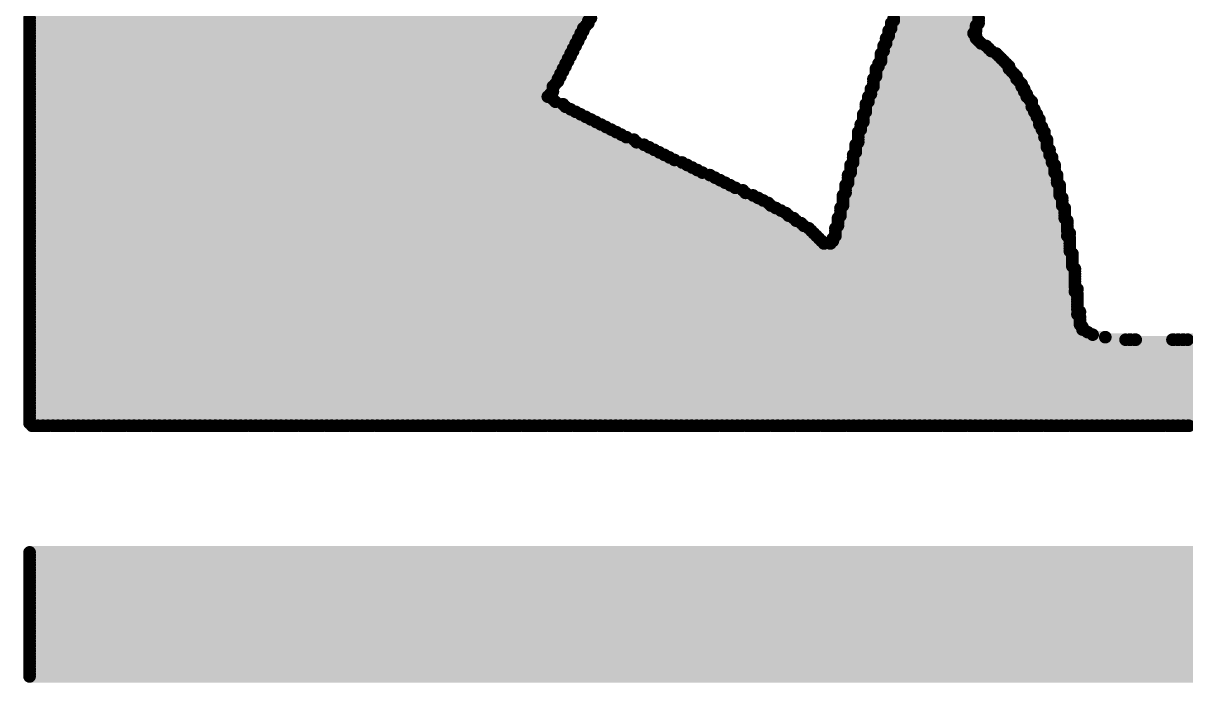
# Model space of a CAD drawing. Extents: x 0 to 127, y 0 to 167.
# Drawn here: x 44.303 to 48.964, y 95.834 to 98.481 of the extents above; entities that cross this region are included whole.
import ezdxf

# ---------------------------------------------------------------- set-up
doc = ezdxf.new("R2010")
doc.units = 0
doc.layers.add('2D_LINE_126', color=222, linetype='CONTINUOUS')

# ---------------------------------------------------------------- blocks, each defined once
blk = doc.blocks.new('SMOOTH_0$0508')
at = {"const_width": 0.0254}
blk.add_lwpolyline([(-0.0127, 0, 1), (0.0127, 0, 1)], format="xyb", close=True, dxfattribs=at)
blk = doc.blocks.new('DRAWING_3017')
at = {"layer": '2D_LINE_126', "const_width": 0.0508}
for points in [[(-1.64592, 5.7912), (0.60452, 5.7912)], [(-1.64592, 5.78104), (0.59436, 5.78104)], [(-1.64592, 5.77088), (0.59436, 5.77088)], [(-1.64592, 5.76072), (0.5842, 5.76072)], [(1.80848, 5.77088), (2.159, 5.77088)], [(1.80848, 5.76072), (2.14884, 5.76072)], [(1.81864, 5.7912), (2.159, 5.7912)], [(1.81864, 5.78104), (2.159, 5.78104)], [(-1.64592, 5.75056), (0.57404, 5.75056)], [(-1.64592, 5.7404), (0.57404, 5.7404)], [(-1.64592, 5.73024), (0.56388, 5.73024)], [(-1.64592, 5.72008), (0.56388, 5.72008)], [(-1.64592, 5.70992), (0.55372, 5.70992)], [(1.78816, 5.70992), (2.14884, 5.70992)], [(1.79832, 5.7404), (2.14884, 5.7404)], [(1.79832, 5.73024), (2.13868, 5.73024)], [(1.79832, 5.72008), (2.14884, 5.72008)], [(1.80848, 5.75056), (2.14884, 5.75056)], [(-1.64592, 5.69976), (0.55372, 5.69976)], [(-1.64592, 5.6896), (0.54356, 5.6896)], [(-1.64592, 5.67944), (0.54356, 5.67944)], [(-1.64592, 5.66928), (0.5334, 5.66928)], [(1.778, 5.67944), (2.18948, 5.67944)], [(1.778, 5.66928), (2.19964, 5.66928)], [(1.78816, 5.69976), (2.159, 5.69976)], [(1.78816, 5.6896), (2.16916, 5.6896)], [(-1.64592, 5.65912), (0.5334, 5.65912)], [(-1.64592, 5.64896), (0.52324, 5.64896)], [(-1.64592, 5.6388), (0.52324, 5.6388)], [(-1.64592, 5.62864), (0.51308, 5.62864)], [(-1.64592, 5.61848), (0.51308, 5.61848)], [(1.76784, 5.64896), (2.23012, 5.64896)], [(1.76784, 5.6388), (2.24028, 5.6388)], [(1.76784, 5.62864), (2.25044, 5.62864)], [(1.76784, 5.61848), (2.2606, 5.61848)], [(1.778, 5.65912), (2.2098, 5.65912)], [(-1.64592, 5.60832), (0.50292, 5.60832)], [(-1.64592, 5.59816), (0.50292, 5.59816)], [(-1.64592, 5.588), (0.49276, 5.588)], [(-1.64592, 5.57784), (0.49276, 5.57784)], [(-1.64592, 5.56768), (0.4826, 5.56768)], [(1.74752, 5.588), (2.28092, 5.588)], [(1.74752, 5.57784), (2.29108, 5.57784)], [(1.74752, 5.56768), (2.30124, 5.56768)], [(1.75768, 5.60832), (2.27076, 5.60832)], [(1.75768, 5.59816), (2.28092, 5.59816)], [(-1.64592, 5.55752), (0.4826, 5.55752)], [(-1.64592, 5.54736), (0.47244, 5.54736)], [(-1.64592, 5.5372), (0.47244, 5.5372)], [(-1.64592, 5.52704), (0.46228, 5.52704)], [(1.73736, 5.54736), (2.3114, 5.54736)], [(1.73736, 5.5372), (2.32156, 5.5372)], [(1.73736, 5.52704), (2.33172, 5.52704)], [(1.74752, 5.55752), (2.3114, 5.55752)], [(-1.64592, 5.51688), (0.45212, 5.51688)], [(-1.64592, 5.50672), (0.45212, 5.50672)], [(-1.64592, 5.49656), (0.45212, 5.49656)], [(-1.64592, 5.4864), (0.44196, 5.4864)], [(-1.64592, 5.47624), (0.4318, 5.47624)], [(1.71704, 5.47624), (2.35204, 5.47624)], [(1.7272, 5.50672), (2.34188, 5.50672)], [(1.7272, 5.49656), (2.34188, 5.49656)], [(1.7272, 5.4864), (2.35204, 5.4864)], [(1.73736, 5.51688), (2.33172, 5.51688)], [(-1.64592, 5.46608), (0.45212, 5.46608)], [(-1.64592, 5.45592), (0.46228, 5.45592)], [(-1.64592, 5.44576), (0.49276, 5.44576)], [(-1.64592, 5.4356), (0.50292, 5.4356)], [(1.70688, 5.44576), (2.37236, 5.44576)], [(1.70688, 5.4356), (2.37236, 5.4356)], [(1.71704, 5.46608), (2.3622, 5.46608)], [(1.71704, 5.45592), (2.37236, 5.45592)], [(-1.64592, 5.42544), (0.52324, 5.42544)], [(-1.64592, 5.41528), (0.54356, 5.41528)], [(-1.64592, 5.40512), (0.56388, 5.40512)], [(-1.64592, 5.39496), (0.5842, 5.39496)], [(-1.64592, 5.3848), (0.60452, 5.3848)], [(1.69672, 5.40512), (2.39268, 5.40512)], [(1.69672, 5.39496), (2.39268, 5.39496)], [(1.69672, 5.3848), (2.40284, 5.3848)], [(1.70688, 5.42544), (2.38252, 5.42544)], [(1.70688, 5.41528), (2.38252, 5.41528)], [(-1.64592, 5.37464), (0.62484, 5.37464)], [(-1.64592, 5.36448), (0.64516, 5.36448)], [(-1.64592, 5.35432), (0.66548, 5.35432)], [(-1.64592, 5.34416), (0.6858, 5.34416)], [(1.68656, 5.36448), (2.40284, 5.36448)], [(1.68656, 5.35432), (2.413, 5.35432)], [(1.68656, 5.34416), (2.413, 5.34416)], [(1.69672, 5.37464), (2.40284, 5.37464)], [(-1.64592, 5.334), (0.70612, 5.334)], [(-1.64592, 5.32384), (0.72644, 5.32384)], [(-1.64592, 5.31368), (0.74676, 5.31368)], [(-1.64592, 5.30352), (0.77724, 5.30352)], [(-1.64592, 5.29336), (0.7874, 5.29336)], [(1.6764, 5.334), (2.42316, 5.334)], [(1.6764, 5.32384), (2.42316, 5.32384)], [(1.6764, 5.31368), (2.42316, 5.31368)], [(1.6764, 5.30352), (2.43332, 5.30352)], [(1.6764, 5.29336), (2.43332, 5.29336)], [(-1.64592, 5.2832), (0.81788, 5.2832)], [(-1.64592, 5.27304), (0.8382, 5.27304)], [(-1.64592, 5.26288), (0.85852, 5.26288)], [(-1.64592, 5.25272), (0.87884, 5.25272)], [(-1.64592, 5.24256), (0.89916, 5.24256)], [(1.65608, 5.24256), (2.44348, 5.24256)], [(1.66624, 5.2832), (2.43332, 5.2832)], [(1.66624, 5.27304), (2.43332, 5.27304)], [(1.66624, 5.26288), (2.44348, 5.26288)], [(1.66624, 5.25272), (2.44348, 5.25272)], [(-1.64592, 5.2324), (0.91948, 5.2324)], [(-1.64592, 5.22224), (0.9398, 5.22224)], [(-1.64592, 5.21208), (0.97028, 5.21208)], [(-1.64592, 5.20192), (0.9906, 5.20192)], [(1.64592, 5.20192), (2.4638, 5.20192)], [(1.65608, 5.2324), (2.45364, 5.2324)], [(1.65608, 5.22224), (2.45364, 5.22224)], [(1.65608, 5.21208), (2.45364, 5.21208)], [(-1.64592, 5.19176), (1.01092, 5.19176)], [(-1.64592, 5.1816), (1.03124, 5.1816)], [(-1.64592, 5.17144), (1.05156, 5.17144)], [(-1.64592, 5.16128), (1.08204, 5.16128)], [(-1.64592, 5.15112), (1.10236, 5.15112)], [(1.63576, 5.16128), (2.47396, 5.16128)], [(1.63576, 5.15112), (2.47396, 5.15112)], [(1.64592, 5.19176), (2.4638, 5.19176)], [(1.64592, 5.1816), (2.4638, 5.1816)], [(1.64592, 5.17144), (2.4638, 5.17144)], [(-1.64592, 5.14096), (1.12268, 5.14096)], [(-1.64592, 5.1308), (1.143, 5.1308)], [(-1.64592, 5.12064), (1.16332, 5.12064)], [(-1.64592, 5.11048), (1.18364, 5.11048)], [(1.6256, 5.12064), (2.48412, 5.12064)], [(1.6256, 5.11048), (2.48412, 5.11048)], [(1.63576, 5.14096), (2.47396, 5.14096)], [(1.63576, 5.1308), (2.47396, 5.1308)], [(-1.64592, 5.10032), (1.21412, 5.10032)], [(-1.64592, 5.09016), (1.22428, 5.09016)], [(-1.64592, 5.08), (1.25476, 5.08)], [(-1.64592, 5.06984), (1.27508, 5.06984)], [(-1.64592, 5.05968), (1.2954, 5.05968)], [(1.61544, 5.08), (2.48412, 5.08)], [(1.61544, 5.06984), (2.49428, 5.06984)], [(1.61544, 5.05968), (2.49428, 5.05968)], [(1.6256, 5.10032), (2.48412, 5.10032)], [(1.6256, 5.09016), (2.48412, 5.09016)], [(-1.64592, 5.04952), (1.31572, 5.04952)], [(-1.64592, 5.03936), (1.32588, 5.03936)], [(-1.64592, 5.0292), (1.3462, 5.0292)], [(-1.64592, 5.01904), (1.36652, 5.01904)], [(-1.64592, 5.00888), (1.38684, 5.00888)], [(1.60528, 5.0292), (2.50444, 5.0292)], [(1.60528, 5.01904), (2.50444, 5.01904)], [(1.60528, 5.00888), (2.50444, 5.00888)], [(1.61544, 5.04952), (2.49428, 5.04952)], [(1.61544, 5.03936), (2.49428, 5.03936)], [(-1.64592, 4.99872), (1.397, 4.99872)], [(-1.64592, 4.98856), (1.41732, 4.98856)], [(-1.64592, 4.9784), (1.42748, 4.9784)], [(-1.64592, 4.96824), (1.4478, 4.96824)], [(1.59512, 4.98856), (2.50444, 4.98856)], [(1.59512, 4.9784), (2.5146, 4.9784)], [(1.59512, 4.96824), (2.5146, 4.96824)], [(1.60528, 4.99872), (2.50444, 4.99872)], [(-1.64592, 4.95808), (1.45796, 4.95808)], [(-1.64592, 4.94792), (1.47828, 4.94792)], [(-1.64592, 4.93776), (1.48844, 4.93776)], [(-1.64592, 4.9276), (1.4986, 4.9276)], [(-1.64592, 4.91744), (1.50876, 4.91744)], [(1.58496, 4.94792), (2.5146, 4.94792)], [(1.58496, 4.93776), (2.5146, 4.93776)], [(1.58496, 4.9276), (2.52476, 4.9276)], [(1.58496, 4.91744), (2.5146, 4.91744)], [(1.59512, 4.95808), (2.5146, 4.95808)], [(-1.64592, 4.90728), (1.51892, 4.90728)], [(-1.64592, 4.89712), (1.52908, 4.89712)], [(-1.64592, 4.88696), (1.53924, 4.88696)], [(-1.64592, 4.8768), (2.52476, 4.8768)], [(1.56464, 4.88696), (2.52476, 4.88696)], [(1.5748, 4.90728), (2.52476, 4.90728)], [(1.5748, 4.89712), (2.52476, 4.89712)], [(-1.64592, 4.86664), (2.52476, 4.86664)], [(-1.64592, 4.85648), (2.52476, 4.85648)], [(-1.64592, 4.84632), (2.53492, 4.84632)], [(-1.64592, 4.83616), (2.53492, 4.83616)], [(-1.64592, 4.826), (2.53492, 4.826)], [(-1.64592, 4.81584), (2.53492, 4.81584)], [(-1.64592, 4.80568), (2.53492, 4.80568)], [(-1.64592, 4.79552), (2.53492, 4.79552)], [(-1.64592, 4.78536), (2.54508, 4.78536)], [(-1.64592, 4.7752), (2.54508, 4.7752)], [(-1.64592, 4.76504), (2.54508, 4.76504)], [(-1.64592, 4.75488), (2.54508, 4.75488)], [(-1.64592, 4.74472), (2.54508, 4.74472)], [(-1.64592, 4.73456), (2.54508, 4.73456)], [(-1.64592, 4.7244), (2.54508, 4.7244)], [(-1.64592, 4.71424), (2.54508, 4.71424)], [(-1.64592, 4.70408), (2.55524, 4.70408)], [(-1.64592, 4.69392), (2.54508, 4.69392)], [(-1.64592, 4.68376), (2.55524, 4.68376)], [(-1.64592, 4.6736), (2.55524, 4.6736)], [(-1.64592, 4.66344), (2.55524, 4.66344)], [(-1.64592, 4.65328), (2.55524, 4.65328)], [(-1.64592, 4.64312), (2.55524, 4.64312)], [(-1.64592, 4.63296), (2.55524, 4.63296)], [(-1.64592, 4.6228), (2.55524, 4.6228)], [(-1.64592, 4.61264), (2.5654, 4.61264)], [(-1.64592, 4.60248), (2.55524, 4.60248)], [(-1.64592, 4.59232), (2.5654, 4.59232)], [(-1.64592, 4.58216), (2.5654, 4.58216)], [(-1.64592, 4.572), (2.5654, 4.572)], [(-1.64592, 4.56184), (2.5654, 4.56184)], [(-1.64592, 4.55168), (2.57556, 4.55168)], [(-1.64592, 4.54152), (2.57556, 4.54152)], [(-1.64592, 4.53136), (2.59588, 4.53136)], [(-1.64592, 4.5212), (2.6162, 4.5212)], [(-1.64592, 4.51104), (2.667, 4.51104)], [(-1.64592, 4.50088), (2.74828, 4.50088)], [(2.76352, 4.50088), (2.7686, 4.50088)], [(2.78384, 4.50088), (2.78892, 4.50088)], [(2.93624, 4.50088), (2.94132, 4.50088)], [(2.95656, 4.50088), (2.96164, 4.50088)], [(2.97688, 4.50088), (2.98196, 4.50088)], [(2.9972, 4.50088), (7.493, 4.50088)], [(-1.64592, 4.49072), (7.50316, 4.49072)], [(-1.64592, 4.48056), (7.52348, 4.48056)], [(-1.64592, 4.4704), (7.5438, 4.4704)], [(-1.64592, 4.46024), (7.55396, 4.46024)], [(-1.64592, 4.45008), (7.58444, 4.45008)], [(-1.64592, 4.43992), (7.60476, 4.43992)], [(-1.64592, 4.42976), (7.62508, 4.42976)], [(-1.64592, 4.4196), (7.66572, 4.4196)], [(-1.64592, 4.40944), (7.6962, 4.40944)], [(-1.64592, 4.39928), (7.76732, 4.39928)], [(-1.64592, 4.38912), (8.5598, 4.38912)], [(-1.64592, 4.37896), (8.5598, 4.37896)], [(-1.64592, 4.3688), (8.5598, 4.3688)], [(-1.64592, 4.35864), (8.5598, 4.35864)], [(-1.64592, 4.34848), (8.5598, 4.34848)], [(-1.64592, 4.33832), (8.5598, 4.33832)], [(-1.64592, 4.32816), (8.5598, 4.32816)], [(-1.64592, 4.318), (8.5598, 4.318)], [(-1.64592, 4.30784), (8.5598, 4.30784)], [(-1.64592, 4.29768), (8.5598, 4.29768)], [(-1.64592, 4.28752), (8.5598, 4.28752)], [(-1.64592, 4.27736), (8.5598, 4.27736)], [(-1.64592, 4.2672), (8.5598, 4.2672)], [(-1.64592, 4.25704), (8.5598, 4.25704)], [(-1.64592, 4.24688), (8.5598, 4.24688)], [(-1.64592, 4.23672), (8.5598, 4.23672)], [(-1.64592, 4.22656), (8.5598, 4.22656)], [(-1.64592, 4.2164), (8.5598, 4.2164)], [(-1.64592, 4.20624), (8.5598, 4.20624)], [(-1.64592, 4.19608), (8.5598, 4.19608)], [(-1.64592, 4.18592), (8.5598, 4.18592)], [(-1.64592, 4.17576), (8.5598, 4.17576)], [(-1.64592, 4.1656), (8.5598, 4.1656)], [(-1.63576, 4.15544), (-1.63068, 4.15544)], [(-1.61544, 4.15544), (-1.61036, 4.15544)], [(-1.59512, 4.15544), (-1.59004, 4.15544)], [(-1.5748, 4.15544), (-1.56972, 4.15544)], [(-1.55448, 4.15544), (-1.5494, 4.15544)], [(-1.53416, 4.15544), (-1.52908, 4.15544)], [(-1.51384, 4.15544), (-1.50876, 4.15544)], [(-1.49352, 4.15544), (-1.48844, 4.15544)], [(-1.4732, 4.15544), (-1.46812, 4.15544)], [(-1.45288, 4.15544), (-1.4478, 4.15544)], [(-1.43256, 4.15544), (-1.42748, 4.15544)], [(-1.41224, 4.15544), (-1.40716, 4.15544)], [(-1.39192, 4.15544), (-1.38684, 4.15544)], [(-1.3716, 4.15544), (-1.36652, 4.15544)], [(-1.35128, 4.15544), (-1.3462, 4.15544)], [(-1.33096, 4.15544), (-1.32588, 4.15544)], [(-1.31064, 4.15544), (-1.30556, 4.15544)], [(-1.29032, 4.15544), (-1.28524, 4.15544)], [(-1.27, 4.15544), (-1.26492, 4.15544)], [(-1.24968, 4.15544), (-1.2446, 4.15544)], [(-1.22936, 4.15544), (-1.22428, 4.15544)], [(-1.20904, 4.15544), (-1.20396, 4.15544)], [(-1.18872, 4.15544), (-1.18364, 4.15544)], [(-1.1684, 4.15544), (-1.16332, 4.15544)], [(-1.14808, 4.15544), (-1.143, 4.15544)], [(-1.12776, 4.15544), (-1.12268, 4.15544)], [(-1.10744, 4.15544), (-1.10236, 4.15544)], [(-1.08712, 4.15544), (-1.08204, 4.15544)], [(-1.0668, 4.15544), (-1.06172, 4.15544)], [(-1.04648, 4.15544), (-1.0414, 4.15544)], [(-1.02616, 4.15544), (-1.02108, 4.15544)], [(-1.00584, 4.15544), (-1.00076, 4.15544)], [(-0.98552, 4.15544), (-0.98044, 4.15544)], [(-0.9652, 4.15544), (-0.96012, 4.15544)], [(-0.94488, 4.15544), (-0.9398, 4.15544)], [(-0.92456, 4.15544), (-0.91948, 4.15544)], [(-0.90424, 4.15544), (-0.89916, 4.15544)], [(-0.88392, 4.15544), (-0.87884, 4.15544)], [(-0.8636, 4.15544), (-0.85852, 4.15544)], [(-0.84328, 4.15544), (-0.8382, 4.15544)], [(-0.82296, 4.15544), (-0.81788, 4.15544)], [(-0.80264, 4.15544), (-0.79756, 4.15544)], [(-0.78232, 4.15544), (-0.77724, 4.15544)], [(-0.762, 4.15544), (-0.75692, 4.15544)], [(-0.74168, 4.15544), (-0.7366, 4.15544)], [(-0.72136, 4.15544), (-0.71628, 4.15544)], [(-0.70104, 4.15544), (-0.69596, 4.15544)], [(-0.68072, 4.15544), (-0.67564, 4.15544)], [(-0.6604, 4.15544), (-0.65532, 4.15544)], [(-0.64008, 4.15544), (-0.635, 4.15544)], [(-0.61976, 4.15544), (-0.61468, 4.15544)], [(-0.59944, 4.15544), (-0.59436, 4.15544)], [(-0.57912, 4.15544), (-0.57404, 4.15544)], [(-0.5588, 4.15544), (-0.55372, 4.15544)], [(-0.53848, 4.15544), (-0.5334, 4.15544)], [(-0.51816, 4.15544), (-0.51308, 4.15544)], [(-0.49784, 4.15544), (-0.49276, 4.15544)], [(-0.47752, 4.15544), (-0.47244, 4.15544)], [(-0.4572, 4.15544), (-0.45212, 4.15544)], [(-0.43688, 4.15544), (-0.4318, 4.15544)], [(-0.41656, 4.15544), (-0.41148, 4.15544)], [(-0.39624, 4.15544), (-0.39116, 4.15544)], [(-0.37592, 4.15544), (-0.37084, 4.15544)], [(-0.3556, 4.15544), (-0.35052, 4.15544)], [(-0.33528, 4.15544), (-0.3302, 4.15544)], [(-0.31496, 4.15544), (-0.30988, 4.15544)], [(-0.29464, 4.15544), (-0.28956, 4.15544)], [(-0.27432, 4.15544), (-0.26924, 4.15544)], [(-0.254, 4.15544), (-0.24892, 4.15544)], [(-0.23368, 4.15544), (-0.2286, 4.15544)], [(-0.21336, 4.15544), (-0.20828, 4.15544)], [(-0.19304, 4.15544), (-0.18796, 4.15544)], [(-0.17272, 4.15544), (-0.16764, 4.15544)], [(-0.1524, 4.15544), (-0.14732, 4.15544)], [(-0.13208, 4.15544), (-0.127, 4.15544)], [(-0.11176, 4.15544), (-0.10668, 4.15544)], [(-0.09144, 4.15544), (-0.08636, 4.15544)], [(-0.07112, 4.15544), (-0.06604, 4.15544)], [(-0.0508, 4.15544), (-0.04572, 4.15544)], [(-0.03048, 4.15544), (-0.0254, 4.15544)], [(-0.01016, 4.15544), (-0.00508, 4.15544)], [(0.01016, 4.15544), (0.01524, 4.15544)], [(0.03048, 4.15544), (0.03556, 4.15544)], [(0.0508, 4.15544), (0.05588, 4.15544)], [(0.07112, 4.15544), (0.0762, 4.15544)], [(0.09144, 4.15544), (0.09652, 4.15544)], [(0.11176, 4.15544), (0.11684, 4.15544)], [(0.13208, 4.15544), (0.13716, 4.15544)], [(0.1524, 4.15544), (0.15748, 4.15544)], [(0.17272, 4.15544), (0.1778, 4.15544)], [(0.19304, 4.15544), (0.19812, 4.15544)], [(0.21336, 4.15544), (0.21844, 4.15544)], [(0.23368, 4.15544), (0.23876, 4.15544)], [(0.254, 4.15544), (0.25908, 4.15544)], [(0.27432, 4.15544), (0.2794, 4.15544)], [(0.29464, 4.15544), (0.29972, 4.15544)], [(0.31496, 4.15544), (0.32004, 4.15544)], [(0.33528, 4.15544), (0.34036, 4.15544)], [(0.3556, 4.15544), (0.36068, 4.15544)], [(0.37592, 4.15544), (0.381, 4.15544)], [(0.39624, 4.15544), (0.40132, 4.15544)], [(0.41656, 4.15544), (0.42164, 4.15544)], [(0.43688, 4.15544), (0.44196, 4.15544)], [(0.4572, 4.15544), (0.46228, 4.15544)], [(0.47752, 4.15544), (0.4826, 4.15544)], [(0.49784, 4.15544), (0.50292, 4.15544)], [(0.51816, 4.15544), (0.52324, 4.15544)], [(0.53848, 4.15544), (0.54356, 4.15544)], [(0.5588, 4.15544), (0.56388, 4.15544)], [(0.57912, 4.15544), (0.5842, 4.15544)], [(0.59944, 4.15544), (0.60452, 4.15544)], [(0.61976, 4.15544), (0.62484, 4.15544)], [(0.64008, 4.15544), (0.64516, 4.15544)], [(0.6604, 4.15544), (0.66548, 4.15544)], [(0.68072, 4.15544), (0.6858, 4.15544)], [(0.70104, 4.15544), (0.70612, 4.15544)], [(0.72136, 4.15544), (0.72644, 4.15544)], [(0.74168, 4.15544), (0.74676, 4.15544)], [(0.762, 4.15544), (0.76708, 4.15544)], [(0.78232, 4.15544), (0.7874, 4.15544)], [(0.80264, 4.15544), (0.80772, 4.15544)], [(0.82296, 4.15544), (0.82804, 4.15544)], [(0.84328, 4.15544), (0.84836, 4.15544)], [(0.8636, 4.15544), (0.86868, 4.15544)], [(0.88392, 4.15544), (0.889, 4.15544)], [(0.90424, 4.15544), (0.90932, 4.15544)], [(0.92456, 4.15544), (0.92964, 4.15544)], [(0.94488, 4.15544), (0.94996, 4.15544)], [(0.9652, 4.15544), (0.97028, 4.15544)], [(0.98552, 4.15544), (0.9906, 4.15544)], [(1.00584, 4.15544), (1.01092, 4.15544)], [(1.02616, 4.15544), (1.03124, 4.15544)], [(1.04648, 4.15544), (1.05156, 4.15544)], [(1.0668, 4.15544), (1.07188, 4.15544)], [(1.08712, 4.15544), (1.0922, 4.15544)], [(1.10744, 4.15544), (1.11252, 4.15544)], [(1.12776, 4.15544), (1.13284, 4.15544)], [(1.14808, 4.15544), (1.15316, 4.15544)], [(1.1684, 4.15544), (1.17348, 4.15544)], [(1.18872, 4.15544), (1.1938, 4.15544)], [(1.20904, 4.15544), (1.21412, 4.15544)], [(1.22936, 4.15544), (1.23444, 4.15544)], [(1.24968, 4.15544), (1.25476, 4.15544)], [(1.27, 4.15544), (1.27508, 4.15544)], [(1.29032, 4.15544), (1.2954, 4.15544)], [(1.31064, 4.15544), (1.31572, 4.15544)], [(1.33096, 4.15544), (1.33604, 4.15544)], [(1.35128, 4.15544), (1.35636, 4.15544)], [(1.3716, 4.15544), (1.37668, 4.15544)], [(1.39192, 4.15544), (1.397, 4.15544)], [(1.41224, 4.15544), (1.41732, 4.15544)], [(1.43256, 4.15544), (1.43764, 4.15544)], [(1.45288, 4.15544), (1.45796, 4.15544)], [(1.4732, 4.15544), (1.47828, 4.15544)], [(1.49352, 4.15544), (1.4986, 4.15544)], [(1.51384, 4.15544), (1.51892, 4.15544)], [(1.53416, 4.15544), (1.53924, 4.15544)], [(1.55448, 4.15544), (1.55956, 4.15544)], [(1.5748, 4.15544), (1.57988, 4.15544)], [(1.59512, 4.15544), (1.6002, 4.15544)], [(1.61544, 4.15544), (1.62052, 4.15544)], [(1.63576, 4.15544), (1.64084, 4.15544)], [(1.65608, 4.15544), (1.66116, 4.15544)], [(1.6764, 4.15544), (1.68148, 4.15544)], [(1.69672, 4.15544), (1.7018, 4.15544)], [(1.71704, 4.15544), (1.72212, 4.15544)], [(1.73736, 4.15544), (1.74244, 4.15544)], [(1.75768, 4.15544), (1.76276, 4.15544)], [(1.778, 4.15544), (1.78308, 4.15544)], [(1.79832, 4.15544), (1.8034, 4.15544)], [(1.81864, 4.15544), (1.82372, 4.15544)], [(1.83896, 4.15544), (1.84404, 4.15544)], [(1.85928, 4.15544), (1.86436, 4.15544)], [(1.8796, 4.15544), (1.88468, 4.15544)], [(1.89992, 4.15544), (1.905, 4.15544)], [(1.92024, 4.15544), (1.92532, 4.15544)], [(1.94056, 4.15544), (1.94564, 4.15544)], [(1.96088, 4.15544), (1.96596, 4.15544)], [(1.9812, 4.15544), (1.98628, 4.15544)], [(2.00152, 4.15544), (2.0066, 4.15544)], [(2.02184, 4.15544), (2.02692, 4.15544)], [(2.04216, 4.15544), (2.04724, 4.15544)], [(2.06248, 4.15544), (2.06756, 4.15544)], [(2.0828, 4.15544), (2.08788, 4.15544)], [(2.10312, 4.15544), (2.1082, 4.15544)], [(2.12344, 4.15544), (2.12852, 4.15544)], [(2.14376, 4.15544), (2.14884, 4.15544)], [(2.16408, 4.15544), (2.16916, 4.15544)], [(2.1844, 4.15544), (2.18948, 4.15544)], [(2.20472, 4.15544), (2.2098, 4.15544)], [(2.22504, 4.15544), (2.23012, 4.15544)], [(2.24536, 4.15544), (2.25044, 4.15544)], [(2.26568, 4.15544), (2.27076, 4.15544)], [(2.286, 4.15544), (2.29108, 4.15544)], [(2.30632, 4.15544), (2.3114, 4.15544)], [(2.32664, 4.15544), (2.33172, 4.15544)], [(2.34696, 4.15544), (2.35204, 4.15544)], [(2.36728, 4.15544), (2.37236, 4.15544)], [(2.3876, 4.15544), (2.39268, 4.15544)], [(2.40792, 4.15544), (2.413, 4.15544)], [(2.42824, 4.15544), (2.43332, 4.15544)], [(2.44856, 4.15544), (2.45364, 4.15544)], [(2.46888, 4.15544), (2.47396, 4.15544)], [(2.4892, 4.15544), (2.49428, 4.15544)], [(2.50952, 4.15544), (2.5146, 4.15544)], [(2.52984, 4.15544), (2.53492, 4.15544)], [(2.55016, 4.15544), (2.55524, 4.15544)], [(2.57048, 4.15544), (2.57556, 4.15544)], [(2.5908, 4.15544), (2.59588, 4.15544)], [(2.61112, 4.15544), (2.6162, 4.15544)], [(2.63144, 4.15544), (2.63652, 4.15544)], [(2.65176, 4.15544), (2.65684, 4.15544)], [(2.67208, 4.15544), (2.67716, 4.15544)], [(2.6924, 4.15544), (2.69748, 4.15544)], [(2.71272, 4.15544), (2.7178, 4.15544)], [(2.73304, 4.15544), (2.73812, 4.15544)], [(2.75336, 4.15544), (2.75844, 4.15544)], [(2.77368, 4.15544), (2.77876, 4.15544)], [(2.794, 4.15544), (2.79908, 4.15544)], [(2.81432, 4.15544), (2.8194, 4.15544)], [(2.83464, 4.15544), (2.83972, 4.15544)], [(2.85496, 4.15544), (2.86004, 4.15544)], [(2.87528, 4.15544), (2.88036, 4.15544)], [(2.8956, 4.15544), (2.90068, 4.15544)], [(2.91592, 4.15544), (2.921, 4.15544)], [(2.93624, 4.15544), (2.94132, 4.15544)], [(2.95656, 4.15544), (2.96164, 4.15544)], [(2.97688, 4.15544), (2.98196, 4.15544)], [(2.9972, 4.15544), (3.00228, 4.15544)], [(-1.64592, 3.64744), (8.5598, 3.64744)], [(-1.64592, 3.63728), (8.5598, 3.63728)], [(-1.64592, 3.62712), (8.5598, 3.62712)], [(-1.64592, 3.61696), (8.5598, 3.61696)], [(-1.64592, 3.6068), (8.5598, 3.6068)], [(-1.64592, 3.59664), (8.5598, 3.59664)], [(-1.64592, 3.58648), (8.5598, 3.58648)], [(-1.64592, 3.57632), (8.5598, 3.57632)], [(-1.64592, 3.56616), (8.5598, 3.56616)], [(-1.64592, 3.556), (8.5598, 3.556)], [(-1.64592, 3.54584), (8.5598, 3.54584)], [(-1.64592, 3.53568), (8.5598, 3.53568)], [(-1.64592, 3.52552), (8.5598, 3.52552)], [(-1.64592, 3.51536), (8.5598, 3.51536)], [(-1.64592, 3.5052), (8.5598, 3.5052)], [(-1.64592, 3.49504), (8.5598, 3.49504)], [(-1.64592, 3.48488), (8.5598, 3.48488)], [(-1.64592, 3.47472), (8.5598, 3.47472)], [(-1.64592, 3.46456), (8.5598, 3.46456)], [(-1.64592, 3.4544), (8.5598, 3.4544)], [(-1.64592, 3.44424), (8.5598, 3.44424)], [(-1.64592, 3.43408), (8.5598, 3.43408)], [(-1.64592, 3.42392), (8.5598, 3.42392)], [(-1.64592, 3.41376), (8.5598, 3.41376)], [(-1.64592, 3.4036), (8.5598, 3.4036)], [(-1.64592, 3.39344), (8.5598, 3.39344)], [(-1.64592, 3.38328), (8.5598, 3.38328)], [(-1.64592, 3.37312), (8.5598, 3.37312)], [(-1.64592, 3.36296), (8.5598, 3.36296)], [(-1.64592, 3.3528), (8.5598, 3.3528)], [(-1.64592, 3.34264), (8.5598, 3.34264)], [(-1.64592, 3.33248), (8.5598, 3.33248)], [(-1.64592, 3.32232), (8.5598, 3.32232)], [(-1.64592, 3.31216), (8.5598, 3.31216)], [(-1.64592, 3.302), (8.5598, 3.302)], [(-1.64592, 3.29184), (8.5598, 3.29184)], [(-1.64592, 3.28168), (8.5598, 3.28168)], [(-1.64592, 3.27152), (8.5598, 3.27152)], [(-1.64592, 3.26136), (8.5598, 3.26136)], [(-1.64592, 3.2512), (8.5598, 3.2512)], [(-1.64592, 3.24104), (8.5598, 3.24104)], [(-1.64592, 3.23088), (8.5598, 3.23088)], [(-1.64592, 3.22072), (8.5598, 3.22072)], [(-1.64592, 3.21056), (8.5598, 3.21056)], [(-1.64592, 3.2004), (8.5598, 3.2004)], [(-1.64592, 3.19024), (8.5598, 3.19024)], [(-1.64592, 3.18008), (8.5598, 3.18008)], [(-1.64592, 3.16992), (8.5598, 3.16992)], [(-1.64592, 3.15976), (8.5598, 3.15976)], [(-1.64592, 3.1496), (8.54964, 3.1496)]]:
    blk.add_lwpolyline(points, dxfattribs=at)
at = {"layer": '2D_LINE_126'}
for p in [(-1.64592, 5.7912), (-1.64592, 5.78104), (-1.64592, 5.77088), (-1.64592, 5.76072), (0.5842, 5.76072), (0.59436, 5.78104), (0.59436, 5.77088), (0.60452, 5.7912), (1.80848, 5.77088), (1.80848, 5.76072), (1.81864, 5.7912), (1.81864, 5.78104), (2.14884, 5.76072), (2.159, 5.7912), (2.159, 5.78104), (2.159, 5.77088), (-1.64592, 5.75056), (-1.64592, 5.7404), (-1.64592, 5.73024), (-1.64592, 5.72008), (-1.64592, 5.70992), (0.55372, 5.70992), (0.56388, 5.73024), (0.56388, 5.72008), (0.57404, 5.75056), (0.57404, 5.7404), (1.78816, 5.70992), (1.79832, 5.7404), (1.79832, 5.73024), (1.79832, 5.72008), (1.80848, 5.75056), (2.13868, 5.73024), (2.14884, 5.75056), (2.14884, 5.7404), (2.14884, 5.72008), (2.14884, 5.70992), (-1.64592, 5.69976), (-1.64592, 5.6896), (-1.64592, 5.67944), (-1.64592, 5.66928), (0.5334, 5.66928), (0.54356, 5.6896), (0.54356, 5.67944), (0.55372, 5.69976), (1.778, 5.67944), (1.778, 5.66928), (1.78816, 5.69976), (1.78816, 5.6896), (2.159, 5.69976), (2.16916, 5.6896), (2.18948, 5.67944), (2.19964, 5.66928), (-1.64592, 5.65912), (-1.64592, 5.64896), (-1.64592, 5.6388), (-1.64592, 5.62864), (-1.64592, 5.61848), (0.51308, 5.62864), (0.51308, 5.61848), (0.52324, 5.64896), (0.52324, 5.6388), (0.5334, 5.65912), (1.76784, 5.64896), (1.76784, 5.6388), (1.76784, 5.62864), (1.76784, 5.61848), (1.778, 5.65912), (2.2098, 5.65912), (2.23012, 5.64896), (2.24028, 5.6388), (2.25044, 5.62864), (2.2606, 5.61848), (-1.64592, 5.60832), (-1.64592, 5.59816), (-1.64592, 5.588), (-1.64592, 5.57784), (-1.64592, 5.56768), (0.4826, 5.56768), (0.49276, 5.588), (0.49276, 5.57784), (0.50292, 5.60832), (0.50292, 5.59816), (1.74752, 5.588), (1.74752, 5.57784), (1.74752, 5.56768), (1.75768, 5.60832), (1.75768, 5.59816), (2.27076, 5.60832), (2.28092, 5.59816), (2.28092, 5.588), (2.29108, 5.57784), (2.30124, 5.56768), (-1.64592, 5.55752), (-1.64592, 5.54736), (-1.64592, 5.5372), (-1.64592, 5.52704), (0.46228, 5.52704), (0.47244, 5.54736), (0.47244, 5.5372), (0.4826, 5.55752), (1.73736, 5.54736), (1.73736, 5.5372), (1.73736, 5.52704), (1.74752, 5.55752), (2.3114, 5.55752), (2.3114, 5.54736), (2.32156, 5.5372), (2.33172, 5.52704), (-1.64592, 5.51688), (-1.64592, 5.50672), (-1.64592, 5.49656), (-1.64592, 5.4864), (-1.64592, 5.47624), (0.4318, 5.47624), (0.44196, 5.4864), (0.45212, 5.51688), (0.45212, 5.50672), (0.45212, 5.49656), (1.71704, 5.47624), (1.7272, 5.50672), (1.7272, 5.49656), (1.7272, 5.4864), (1.73736, 5.51688), (2.33172, 5.51688), (2.34188, 5.50672), (2.34188, 5.49656), (2.35204, 5.4864), (2.35204, 5.47624), (-1.64592, 5.46608), (-1.64592, 5.45592), (-1.64592, 5.44576), (-1.64592, 5.4356), (0.45212, 5.46608), (0.46228, 5.45592), (0.49276, 5.44576), (0.50292, 5.4356), (1.70688, 5.44576), (1.70688, 5.4356), (1.71704, 5.46608), (1.71704, 5.45592), (2.3622, 5.46608), (2.37236, 5.45592), (2.37236, 5.44576), (2.37236, 5.4356), (-1.64592, 5.42544), (-1.64592, 5.41528), (-1.64592, 5.40512), (-1.64592, 5.39496), (-1.64592, 5.3848), (0.52324, 5.42544), (0.54356, 5.41528), (0.56388, 5.40512), (0.5842, 5.39496), (0.60452, 5.3848), (1.69672, 5.40512), (1.69672, 5.39496), (1.69672, 5.3848), (1.70688, 5.42544), (1.70688, 5.41528), (2.38252, 5.42544), (2.38252, 5.41528), (2.39268, 5.40512), (2.39268, 5.39496), (2.40284, 5.3848), (-1.64592, 5.37464), (-1.64592, 5.36448), (-1.64592, 5.35432), (-1.64592, 5.34416), (0.62484, 5.37464), (0.64516, 5.36448), (0.66548, 5.35432), (0.6858, 5.34416), (1.68656, 5.36448), (1.68656, 5.35432), (1.68656, 5.34416), (1.69672, 5.37464), (2.40284, 5.37464), (2.40284, 5.36448), (2.413, 5.35432), (2.413, 5.34416), (-1.64592, 5.334), (-1.64592, 5.32384), (-1.64592, 5.31368), (-1.64592, 5.30352), (-1.64592, 5.29336), (0.70612, 5.334), (0.72644, 5.32384), (0.74676, 5.31368), (0.77724, 5.30352), (0.7874, 5.29336), (1.6764, 5.334), (1.6764, 5.32384), (1.6764, 5.31368), (1.6764, 5.30352), (1.6764, 5.29336), (2.42316, 5.334), (2.42316, 5.32384), (2.42316, 5.31368), (2.43332, 5.30352), (2.43332, 5.29336), (-1.64592, 5.2832), (-1.64592, 5.27304), (-1.64592, 5.26288), (-1.64592, 5.25272), (-1.64592, 5.24256), (0.81788, 5.2832), (0.8382, 5.27304), (0.85852, 5.26288), (0.87884, 5.25272), (0.89916, 5.24256), (1.65608, 5.24256), (1.66624, 5.2832), (1.66624, 5.27304), (1.66624, 5.26288), (1.66624, 5.25272), (2.43332, 5.2832), (2.43332, 5.27304), (2.44348, 5.26288), (2.44348, 5.25272), (2.44348, 5.24256), (-1.64592, 5.2324), (-1.64592, 5.22224), (-1.64592, 5.21208), (-1.64592, 5.20192), (0.91948, 5.2324), (0.9398, 5.22224), (0.97028, 5.21208), (0.9906, 5.20192), (1.64592, 5.20192), (1.65608, 5.2324), (1.65608, 5.22224), (1.65608, 5.21208), (2.45364, 5.2324), (2.45364, 5.22224), (2.45364, 5.21208), (2.4638, 5.20192), (-1.64592, 5.19176), (-1.64592, 5.1816), (-1.64592, 5.17144), (-1.64592, 5.16128), (-1.64592, 5.15112), (1.01092, 5.19176), (1.03124, 5.1816), (1.05156, 5.17144), (1.08204, 5.16128), (1.10236, 5.15112), (1.63576, 5.16128), (1.63576, 5.15112), (1.64592, 5.19176), (1.64592, 5.1816), (1.64592, 5.17144), (2.4638, 5.19176), (2.4638, 5.1816), (2.4638, 5.17144), (2.47396, 5.16128), (2.47396, 5.15112), (-1.64592, 5.14096), (-1.64592, 5.1308), (-1.64592, 5.12064), (-1.64592, 5.11048), (1.12268, 5.14096), (1.143, 5.1308), (1.16332, 5.12064), (1.18364, 5.11048), (1.6256, 5.12064), (1.6256, 5.11048), (1.63576, 5.14096), (1.63576, 5.1308), (2.47396, 5.14096), (2.47396, 5.1308), (2.48412, 5.12064), (2.48412, 5.11048), (-1.64592, 5.10032), (-1.64592, 5.09016), (-1.64592, 5.08), (-1.64592, 5.06984), (-1.64592, 5.05968), (1.21412, 5.10032), (1.22428, 5.09016), (1.25476, 5.08), (1.27508, 5.06984), (1.2954, 5.05968), (1.61544, 5.08), (1.61544, 5.06984), (1.61544, 5.05968), (1.6256, 5.10032), (1.6256, 5.09016), (2.48412, 5.10032), (2.48412, 5.09016), (2.48412, 5.08), (2.49428, 5.06984), (2.49428, 5.05968), (-1.64592, 5.04952), (-1.64592, 5.03936), (-1.64592, 5.0292), (-1.64592, 5.01904), (-1.64592, 5.00888), (1.31572, 5.04952), (1.32588, 5.03936), (1.3462, 5.0292), (1.36652, 5.01904), (1.38684, 5.00888), (1.60528, 5.0292), (1.60528, 5.01904), (1.60528, 5.00888), (1.61544, 5.04952), (1.61544, 5.03936), (2.49428, 5.04952), (2.49428, 5.03936), (2.50444, 5.0292), (2.50444, 5.01904), (2.50444, 5.00888), (-1.64592, 4.99872), (-1.64592, 4.98856), (-1.64592, 4.9784), (-1.64592, 4.96824), (1.397, 4.99872), (1.41732, 4.98856), (1.42748, 4.9784), (1.4478, 4.96824), (1.59512, 4.98856), (1.59512, 4.9784), (1.59512, 4.96824), (1.60528, 4.99872), (2.50444, 4.99872), (2.50444, 4.98856), (2.5146, 4.9784), (2.5146, 4.96824), (-1.64592, 4.95808), (-1.64592, 4.94792), (-1.64592, 4.93776), (-1.64592, 4.9276), (-1.64592, 4.91744), (1.45796, 4.95808), (1.47828, 4.94792), (1.48844, 4.93776), (1.4986, 4.9276), (1.50876, 4.91744), (1.58496, 4.94792), (1.58496, 4.93776), (1.58496, 4.9276), (1.58496, 4.91744), (1.59512, 4.95808), (2.5146, 4.95808), (2.5146, 4.94792), (2.5146, 4.93776), (2.5146, 4.91744), (2.52476, 4.9276), (-1.64592, 4.90728), (-1.64592, 4.89712), (-1.64592, 4.88696), (-1.64592, 4.8768), (1.51892, 4.90728), (1.52908, 4.89712), (1.53924, 4.88696), (1.56464, 4.88696), (1.5748, 4.90728), (1.5748, 4.89712), (2.52476, 4.90728), (2.52476, 4.89712), (2.52476, 4.88696), (2.52476, 4.8768), (-1.64592, 4.86664), (-1.64592, 4.85648), (-1.64592, 4.84632), (-1.64592, 4.83616), (-1.64592, 4.826), (2.52476, 4.86664), (2.52476, 4.85648), (2.53492, 4.84632), (2.53492, 4.83616), (2.53492, 4.826), (-1.64592, 4.81584), (-1.64592, 4.80568), (-1.64592, 4.79552), (-1.64592, 4.78536), (2.53492, 4.81584), (2.53492, 4.80568), (2.53492, 4.79552), (2.54508, 4.78536), (-1.64592, 4.7752), (-1.64592, 4.76504), (-1.64592, 4.75488), (-1.64592, 4.74472), (-1.64592, 4.73456), (2.54508, 4.7752), (2.54508, 4.76504), (2.54508, 4.75488), (2.54508, 4.74472), (2.54508, 4.73456), (-1.64592, 4.7244), (-1.64592, 4.71424), (-1.64592, 4.70408), (-1.64592, 4.69392), (-1.64592, 4.68376), (2.54508, 4.7244), (2.54508, 4.71424), (2.54508, 4.69392), (2.55524, 4.70408), (2.55524, 4.68376), (-1.64592, 4.6736), (-1.64592, 4.66344), (-1.64592, 4.65328), (-1.64592, 4.64312), (2.55524, 4.6736), (2.55524, 4.66344), (2.55524, 4.65328), (2.55524, 4.64312), (-1.64592, 4.63296), (-1.64592, 4.6228), (-1.64592, 4.61264), (-1.64592, 4.60248), (-1.64592, 4.59232), (2.55524, 4.63296), (2.55524, 4.6228), (2.55524, 4.60248), (2.5654, 4.61264), (2.5654, 4.59232), (-1.64592, 4.58216), (-1.64592, 4.572), (-1.64592, 4.56184), (-1.64592, 4.55168), (2.5654, 4.58216), (2.5654, 4.572), (2.5654, 4.56184), (2.57556, 4.55168), (-1.64592, 4.54152), (-1.64592, 4.53136), (-1.64592, 4.5212), (-1.64592, 4.51104), (-1.64592, 4.50088), (2.57556, 4.54152), (2.59588, 4.53136), (2.6162, 4.5212), (2.667, 4.51104), (2.74828, 4.50088), (2.76352, 4.50088), (2.7686, 4.50088), (2.78384, 4.50088), (2.78892, 4.50088), (2.93624, 4.50088), (2.94132, 4.50088), (2.95656, 4.50088), (2.96164, 4.50088), (2.97688, 4.50088), (2.98196, 4.50088), (2.9972, 4.50088), (-1.64592, 4.49072), (-1.64592, 4.48056), (-1.64592, 4.4704), (-1.64592, 4.46024), (-1.64592, 4.45008), (-1.64592, 4.43992), (-1.64592, 4.42976), (-1.64592, 4.4196), (-1.64592, 4.40944), (-1.64592, 4.39928), (-1.64592, 4.38912), (-1.64592, 4.37896), (-1.64592, 4.3688), (-1.64592, 4.35864), (-1.64592, 4.34848), (-1.64592, 4.33832), (-1.64592, 4.32816), (-1.64592, 4.318), (-1.64592, 4.30784), (-1.64592, 4.29768), (-1.64592, 4.28752), (-1.64592, 4.27736), (-1.64592, 4.2672), (-1.64592, 4.25704), (-1.64592, 4.24688), (-1.64592, 4.23672), (-1.64592, 4.22656), (-1.64592, 4.2164), (-1.64592, 4.20624), (-1.64592, 4.19608), (-1.64592, 4.18592), (-1.64592, 4.17576), (-1.64592, 4.1656), (-1.63576, 4.15544), (-1.63068, 4.15544), (-1.61544, 4.15544), (-1.61036, 4.15544), (-1.59512, 4.15544), (-1.59004, 4.15544), (-1.5748, 4.15544), (-1.56972, 4.15544), (-1.55448, 4.15544), (-1.5494, 4.15544), (-1.53416, 4.15544), (-1.52908, 4.15544), (-1.51384, 4.15544), (-1.50876, 4.15544), (-1.49352, 4.15544), (-1.48844, 4.15544), (-1.4732, 4.15544), (-1.46812, 4.15544), (-1.45288, 4.15544), (-1.4478, 4.15544), (-1.43256, 4.15544), (-1.42748, 4.15544), (-1.41224, 4.15544), (-1.40716, 4.15544), (-1.39192, 4.15544), (-1.38684, 4.15544), (-1.3716, 4.15544), (-1.36652, 4.15544), (-1.35128, 4.15544), (-1.3462, 4.15544), (-1.33096, 4.15544), (-1.32588, 4.15544), (-1.31064, 4.15544), (-1.30556, 4.15544), (-1.29032, 4.15544), (-1.28524, 4.15544), (-1.27, 4.15544), (-1.26492, 4.15544), (-1.24968, 4.15544), (-1.2446, 4.15544), (-1.22936, 4.15544), (-1.22428, 4.15544), (-1.20904, 4.15544), (-1.20396, 4.15544), (-1.18872, 4.15544), (-1.18364, 4.15544), (-1.1684, 4.15544), (-1.16332, 4.15544), (-1.14808, 4.15544), (-1.143, 4.15544), (-1.12776, 4.15544), (-1.12268, 4.15544), (-1.10744, 4.15544), (-1.10236, 4.15544), (-1.08712, 4.15544), (-1.08204, 4.15544), (-1.0668, 4.15544), (-1.06172, 4.15544), (-1.04648, 4.15544), (-1.0414, 4.15544), (-1.02616, 4.15544), (-1.02108, 4.15544), (-1.00584, 4.15544), (-1.00076, 4.15544), (-0.98552, 4.15544), (-0.98044, 4.15544), (-0.9652, 4.15544), (-0.96012, 4.15544), (-0.94488, 4.15544), (-0.9398, 4.15544), (-0.92456, 4.15544), (-0.91948, 4.15544), (-0.90424, 4.15544), (-0.89916, 4.15544), (-0.88392, 4.15544), (-0.87884, 4.15544), (-0.8636, 4.15544), (-0.85852, 4.15544), (-0.84328, 4.15544), (-0.8382, 4.15544), (-0.82296, 4.15544), (-0.81788, 4.15544), (-0.80264, 4.15544), (-0.79756, 4.15544), (-0.78232, 4.15544), (-0.77724, 4.15544), (-0.762, 4.15544), (-0.75692, 4.15544), (-0.74168, 4.15544), (-0.7366, 4.15544), (-0.72136, 4.15544), (-0.71628, 4.15544), (-0.70104, 4.15544), (-0.69596, 4.15544), (-0.68072, 4.15544), (-0.67564, 4.15544), (-0.6604, 4.15544), (-0.65532, 4.15544), (-0.64008, 4.15544), (-0.635, 4.15544), (-0.61976, 4.15544), (-0.61468, 4.15544), (-0.59944, 4.15544), (-0.59436, 4.15544), (-0.57912, 4.15544), (-0.57404, 4.15544), (-0.5588, 4.15544), (-0.55372, 4.15544), (-0.53848, 4.15544), (-0.5334, 4.15544), (-0.51816, 4.15544), (-0.51308, 4.15544), (-0.49784, 4.15544), (-0.49276, 4.15544), (-0.47752, 4.15544), (-0.47244, 4.15544), (-0.4572, 4.15544), (-0.45212, 4.15544), (-0.43688, 4.15544), (-0.4318, 4.15544), (-0.41656, 4.15544), (-0.41148, 4.15544), (-0.39624, 4.15544), (-0.39116, 4.15544), (-0.37592, 4.15544), (-0.37084, 4.15544), (-0.3556, 4.15544), (-0.35052, 4.15544), (-0.33528, 4.15544), (-0.3302, 4.15544), (-0.31496, 4.15544), (-0.30988, 4.15544), (-0.29464, 4.15544), (-0.28956, 4.15544), (-0.27432, 4.15544), (-0.26924, 4.15544), (-0.254, 4.15544), (-0.24892, 4.15544), (-0.23368, 4.15544), (-0.2286, 4.15544), (-0.21336, 4.15544), (-0.20828, 4.15544), (-0.19304, 4.15544), (-0.18796, 4.15544), (-0.17272, 4.15544), (-0.16764, 4.15544), (-0.1524, 4.15544), (-0.14732, 4.15544), (-0.13208, 4.15544), (-0.127, 4.15544), (-0.11176, 4.15544), (-0.10668, 4.15544), (-0.09144, 4.15544), (-0.08636, 4.15544), (-0.07112, 4.15544), (-0.06604, 4.15544), (-0.0508, 4.15544), (-0.04572, 4.15544), (-0.03048, 4.15544), (-0.0254, 4.15544), (-0.01016, 4.15544), (-0.00508, 4.15544), (0.01016, 4.15544), (0.01524, 4.15544), (0.03048, 4.15544), (0.03556, 4.15544), (0.0508, 4.15544), (0.05588, 4.15544), (0.07112, 4.15544), (0.0762, 4.15544), (0.09144, 4.15544), (0.09652, 4.15544), (0.11176, 4.15544), (0.11684, 4.15544), (0.13208, 4.15544), (0.13716, 4.15544), (0.1524, 4.15544), (0.15748, 4.15544), (0.17272, 4.15544), (0.1778, 4.15544), (0.19304, 4.15544), (0.19812, 4.15544), (0.21336, 4.15544), (0.21844, 4.15544), (0.23368, 4.15544), (0.23876, 4.15544), (0.254, 4.15544), (0.25908, 4.15544), (0.27432, 4.15544), (0.2794, 4.15544), (0.29464, 4.15544), (0.29972, 4.15544), (0.31496, 4.15544), (0.32004, 4.15544), (0.33528, 4.15544), (0.34036, 4.15544), (0.3556, 4.15544), (0.36068, 4.15544), (0.37592, 4.15544), (0.381, 4.15544), (0.39624, 4.15544), (0.40132, 4.15544), (0.41656, 4.15544), (0.42164, 4.15544), (0.43688, 4.15544), (0.44196, 4.15544), (0.4572, 4.15544), (0.46228, 4.15544), (0.47752, 4.15544), (0.4826, 4.15544), (0.49784, 4.15544), (0.50292, 4.15544), (0.51816, 4.15544), (0.52324, 4.15544), (0.53848, 4.15544), (0.54356, 4.15544), (0.5588, 4.15544), (0.56388, 4.15544), (0.57912, 4.15544), (0.5842, 4.15544), (0.59944, 4.15544), (0.60452, 4.15544), (0.61976, 4.15544), (0.62484, 4.15544), (0.64008, 4.15544), (0.64516, 4.15544), (0.6604, 4.15544), (0.66548, 4.15544), (0.68072, 4.15544), (0.6858, 4.15544), (0.70104, 4.15544), (0.70612, 4.15544), (0.72136, 4.15544), (0.72644, 4.15544), (0.74168, 4.15544), (0.74676, 4.15544), (0.762, 4.15544), (0.76708, 4.15544), (0.78232, 4.15544), (0.7874, 4.15544), (0.80264, 4.15544), (0.80772, 4.15544), (0.82296, 4.15544), (0.82804, 4.15544), (0.84328, 4.15544), (0.84836, 4.15544), (0.8636, 4.15544), (0.86868, 4.15544), (0.88392, 4.15544), (0.889, 4.15544), (0.90424, 4.15544), (0.90932, 4.15544), (0.92456, 4.15544), (0.92964, 4.15544), (0.94488, 4.15544), (0.94996, 4.15544), (0.9652, 4.15544), (0.97028, 4.15544), (0.98552, 4.15544), (0.9906, 4.15544), (1.00584, 4.15544), (1.01092, 4.15544), (1.02616, 4.15544), (1.03124, 4.15544), (1.04648, 4.15544), (1.05156, 4.15544), (1.0668, 4.15544), (1.07188, 4.15544), (1.08712, 4.15544), (1.0922, 4.15544), (1.10744, 4.15544), (1.11252, 4.15544), (1.12776, 4.15544), (1.13284, 4.15544), (1.14808, 4.15544), (1.15316, 4.15544), (1.1684, 4.15544), (1.17348, 4.15544), (1.18872, 4.15544), (1.1938, 4.15544), (1.20904, 4.15544), (1.21412, 4.15544), (1.22936, 4.15544), (1.23444, 4.15544), (1.24968, 4.15544), (1.25476, 4.15544), (1.27, 4.15544), (1.27508, 4.15544), (1.29032, 4.15544), (1.2954, 4.15544), (1.31064, 4.15544), (1.31572, 4.15544), (1.33096, 4.15544), (1.33604, 4.15544), (1.35128, 4.15544), (1.35636, 4.15544), (1.3716, 4.15544), (1.37668, 4.15544), (1.39192, 4.15544), (1.397, 4.15544), (1.41224, 4.15544), (1.41732, 4.15544), (1.43256, 4.15544), (1.43764, 4.15544), (1.45288, 4.15544), (1.45796, 4.15544), (1.4732, 4.15544), (1.47828, 4.15544), (1.49352, 4.15544), (1.4986, 4.15544), (1.51384, 4.15544), (1.51892, 4.15544), (1.53416, 4.15544), (1.53924, 4.15544), (1.55448, 4.15544), (1.55956, 4.15544), (1.5748, 4.15544), (1.57988, 4.15544), (1.59512, 4.15544), (1.6002, 4.15544), (1.61544, 4.15544), (1.62052, 4.15544), (1.63576, 4.15544), (1.64084, 4.15544), (1.65608, 4.15544), (1.66116, 4.15544), (1.6764, 4.15544), (1.68148, 4.15544), (1.69672, 4.15544), (1.7018, 4.15544), (1.71704, 4.15544), (1.72212, 4.15544), (1.73736, 4.15544), (1.74244, 4.15544), (1.75768, 4.15544), (1.76276, 4.15544), (1.778, 4.15544), (1.78308, 4.15544), (1.79832, 4.15544), (1.8034, 4.15544), (1.81864, 4.15544), (1.82372, 4.15544), (1.83896, 4.15544), (1.84404, 4.15544), (1.85928, 4.15544), (1.86436, 4.15544), (1.8796, 4.15544), (1.88468, 4.15544), (1.89992, 4.15544), (1.905, 4.15544), (1.92024, 4.15544), (1.92532, 4.15544), (1.94056, 4.15544), (1.94564, 4.15544), (1.96088, 4.15544), (1.96596, 4.15544), (1.9812, 4.15544), (1.98628, 4.15544), (2.00152, 4.15544), (2.0066, 4.15544), (2.02184, 4.15544), (2.02692, 4.15544), (2.04216, 4.15544), (2.04724, 4.15544), (2.06248, 4.15544), (2.06756, 4.15544), (2.0828, 4.15544), (2.08788, 4.15544), (2.10312, 4.15544), (2.1082, 4.15544), (2.12344, 4.15544), (2.12852, 4.15544), (2.14376, 4.15544), (2.14884, 4.15544), (2.16408, 4.15544), (2.16916, 4.15544), (2.1844, 4.15544), (2.18948, 4.15544), (2.20472, 4.15544), (2.2098, 4.15544), (2.22504, 4.15544), (2.23012, 4.15544), (2.24536, 4.15544), (2.25044, 4.15544), (2.26568, 4.15544), (2.27076, 4.15544), (2.286, 4.15544), (2.29108, 4.15544), (2.30632, 4.15544), (2.3114, 4.15544), (2.32664, 4.15544), (2.33172, 4.15544), (2.34696, 4.15544), (2.35204, 4.15544), (2.36728, 4.15544), (2.37236, 4.15544), (2.3876, 4.15544), (2.39268, 4.15544), (2.40792, 4.15544), (2.413, 4.15544), (2.42824, 4.15544), (2.43332, 4.15544), (2.44856, 4.15544), (2.45364, 4.15544), (2.46888, 4.15544), (2.47396, 4.15544), (2.4892, 4.15544), (2.49428, 4.15544), (2.50952, 4.15544), (2.5146, 4.15544), (2.52984, 4.15544), (2.53492, 4.15544), (2.55016, 4.15544), (2.55524, 4.15544), (2.57048, 4.15544), (2.57556, 4.15544), (2.5908, 4.15544), (2.59588, 4.15544), (2.61112, 4.15544), (2.6162, 4.15544), (2.63144, 4.15544), (2.63652, 4.15544), (2.65176, 4.15544), (2.65684, 4.15544), (2.67208, 4.15544), (2.67716, 4.15544), (2.6924, 4.15544), (2.69748, 4.15544), (2.71272, 4.15544), (2.7178, 4.15544), (2.73304, 4.15544), (2.73812, 4.15544), (2.75336, 4.15544), (2.75844, 4.15544), (2.77368, 4.15544), (2.77876, 4.15544), (2.794, 4.15544), (2.79908, 4.15544), (2.81432, 4.15544), (2.8194, 4.15544), (2.83464, 4.15544), (2.83972, 4.15544), (2.85496, 4.15544), (2.86004, 4.15544), (2.87528, 4.15544), (2.88036, 4.15544), (2.8956, 4.15544), (2.90068, 4.15544), (2.91592, 4.15544), (2.921, 4.15544), (2.93624, 4.15544), (2.94132, 4.15544), (2.95656, 4.15544), (2.96164, 4.15544), (2.97688, 4.15544), (2.98196, 4.15544), (2.9972, 4.15544), (3.00228, 4.15544), (-1.64592, 3.64744), (-1.64592, 3.63728), (-1.64592, 3.62712), (-1.64592, 3.61696), (-1.64592, 3.6068), (-1.64592, 3.59664), (-1.64592, 3.58648), (-1.64592, 3.57632), (-1.64592, 3.56616), (-1.64592, 3.556), (-1.64592, 3.54584), (-1.64592, 3.53568), (-1.64592, 3.52552), (-1.64592, 3.51536), (-1.64592, 3.5052), (-1.64592, 3.49504), (-1.64592, 3.48488), (-1.64592, 3.47472), (-1.64592, 3.46456), (-1.64592, 3.4544), (-1.64592, 3.44424), (-1.64592, 3.43408), (-1.64592, 3.42392), (-1.64592, 3.41376), (-1.64592, 3.4036), (-1.64592, 3.39344), (-1.64592, 3.38328), (-1.64592, 3.37312), (-1.64592, 3.36296), (-1.64592, 3.3528), (-1.64592, 3.34264), (-1.64592, 3.33248), (-1.64592, 3.32232), (-1.64592, 3.31216), (-1.64592, 3.302), (-1.64592, 3.29184), (-1.64592, 3.28168), (-1.64592, 3.27152), (-1.64592, 3.26136), (-1.64592, 3.2512), (-1.64592, 3.24104), (-1.64592, 3.23088), (-1.64592, 3.22072), (-1.64592, 3.21056), (-1.64592, 3.2004), (-1.64592, 3.19024), (-1.64592, 3.18008), (-1.64592, 3.16992), (-1.64592, 3.15976), (-1.64592, 3.1496)]:
    blk.add_blockref('SMOOTH_0$0508', p, dxfattribs=at)

msp = doc.modelspace()

# ---------------------------------------------------------------- block references
msp.add_blockref('DRAWING_3017', (45.974, 92.71))

doc.saveas('drawing.dxf')
